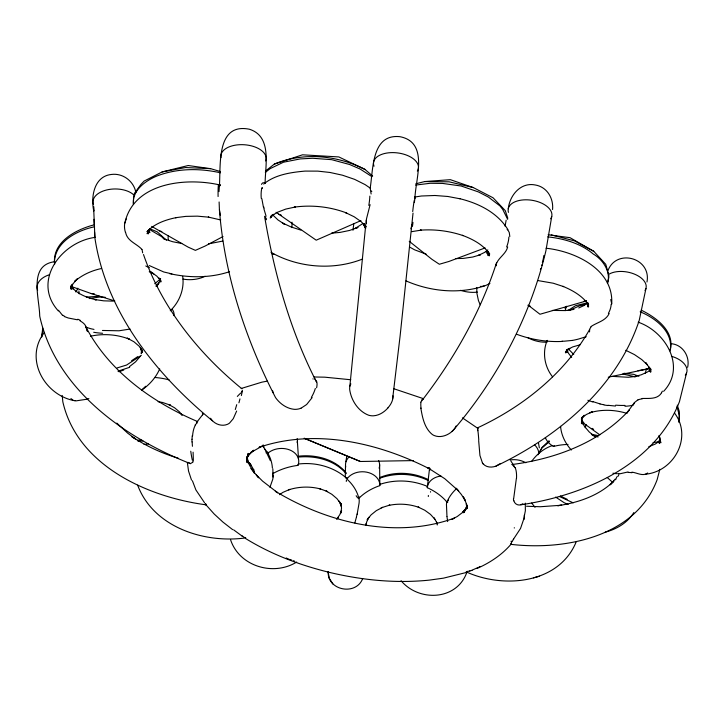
<?xml version="1.0" encoding="UTF-8"?>
<svg xmlns="http://www.w3.org/2000/svg" width="724" height="724" viewBox="0 0 724 724"><rect width="100%" height="100%" fill="white"/><g stroke="black" fill="none" stroke-linecap="round" stroke-linejoin="round"><path stroke-width="1.09" d="M364.751 225.553L364.751 227.689L364.127 224.006M71.35 285.5L71.323 289.265L72.219 284.279L70.509 288.767L73.124 283.663L77.35 278.849L74.744 281.301C82.346 274.794 91.74 270.568 101.487 268.514M192.068 439.269L192.186 435.794M219.028 191.607L219.363 186.412L220.485 185.009M560.575 426.336C561.209 435.079 565.426 443.595 571.336 450.02M291.935 227.617L292.016 222.196M345.511 465.767L345.267 476.971M466.808 504.999L466.709 508.809L466.374 503.768L467.46 508.329L465.966 502.655L463.342 496.881L465.396 500.746L461.333 494.447L456.102 488.202L458.708 491.035L444.762 478.7L427.513 467.577L430.047 469.116C378.507 442.636 315.356 428.237 259.065 447.323L262.07 446.165L250.703 452.572L253.744 450.219L246.603 457.405L249.318 453.867L247.074 457.731L248.875 453.378L247.382 457.749L246.812 462.355L247.879 453.876M633.274 405.114L634.559 402.499L637.953 399.793M687.628 367.339C690.225 356.108 682.216 344.045 670.415 343.656M54.4 262.667C54.743 242.042 76.862 230.476 94.591 226.739M219.363 186.412C220.956 165.678 215.815 122.519 249.373 129.225C272.296 136.383 265.219 165.325 265.102 183.552M263.663 184.086C274.921 174.656 290.876 172.348 305.112 171.09L317.854 171.126L330.017 172.475L342.488 175.208L354.624 179.362L365.14 184.638L370.181 188.095C373.312 169.117 371.548 133.659 399.901 136.682C429.169 142.266 415.513 178.484 414.906 198.439L414.481 197.028M510.854 544.276L511.814 541.814M41.711 336.235L42.752 328.18M516.366 478.483L513.651 498.764M488.338 252.486L488.121 255.644L487.931 251.644M496.094 264.64C498.04 257.825 505.94 254.196 507.678 246.956M414.906 198.439L414.354 202.557M446.455 504.565L446.97 516.529M41.775 337.058L42.924 330.361M148.556 230.793L148.275 233.906L149.108 229.888M413.033 213.091L400.119 335.864L392.607 399.005M349.873 386.145L365.729 224.956L366.552 218.63L370.109 204.666M429.613 467.894L427.278 487.686A53.169 39.901 8.1 0 1 443.142 498.076A52.979 39.757 8.1 0 1 446.961 502.067A9.964 1.448 85.9 0 0 446.446 504.474M366.272 220.132L366.498 223.327M206.304 504.23L206.059 504.945L205.154 503.651M588.268 303.962L587.924 306.958L587.752 304.949M353.81 223.662L352.959 230.277M247.382 457.749L247.87 453.912M466.699 505.017L466.175 508.881L466.709 507.081M523.651 519.298L525.362 510.773L525.298 503.135M124.772 223.49L126.202 218.929M141.804 351.122L141.515 352.968L141.207 348.877M365.955 525.235L366.263 523.361L366.38 525.38M659.953 440.427L659.464 443.387L659.926 438.635L660.786 442.862L659.537 436.644M241.762 391.974L241.879 391.286M345.855 461.686L346.669 456.853M411.956 224.811L410.879 228.82M551.733 216.476L545.896 250.848C530.14 317.121 497.053 379.304 452.699 430.852M511.144 543.57L511.035 544.086M567.281 349.611L566.792 352.479L566.792 350.362M505.081 226.178L506.148 220.168M523.624 519.461L520.547 528.439L513.271 539.498M679.121 421.051L679.284 411.422L677.266 405.15M366.036 525.09L366.625 522.067L368.851 517.271L367.14 519.814L371.077 514.873L376.317 510.646L382.652 507.343M678.777 422.264L679.474 415.875L676.922 406.562M262.251 188.394L262.405 187.661M364.226 223.942L363.864 225.716L364.507 223.779M141.126 353.647L141.786 350.47M670.053 350.986C674.107 332.343 655.455 317.945 640.179 311.818M670.334 349.683C674.714 330.85 655.881 317.302 641.147 310.098M420.807 402.046C453.287 360.244 480.265 313.166 496.646 262.468M645.962 288.46L639.202 320.47C617.056 387.584 558.05 436.608 495.922 466.147C491.759 467.713 486.365 467.514 483.252 463.966M607.735 282.885C610.893 271.455 602.848 259.563 593.237 254.006C580.657 243.336 563.815 238.594 547.679 236.866M357.14 514.23L359.077 503.162A8.905 1.348 -80.2 0 0 359.204 501.144L359.213 500.918A8.978 1.376 -80 0 0 359.167 499.469L358.443 498.166M508.257 208.802C509.651 195.453 520.637 181.986 535.19 184.973C546.91 186.846 553.67 198.168 552.566 209.526M124.935 222.549C134.202 182.041 186.982 177.181 220.449 185.109M686.524 373.113L679.42 401.766C654.605 465.025 583.978 495.451 520.864 504.791C517.913 505.759 514.429 503.823 513.904 500.7M615.608 479.804L616.839 476.799M659.845 469.297L657.148 479.677C635.663 536.937 565.118 550.683 510.854 544.339M356.452 517.045L354.823 522.954M645.247 373.312L646.487 368.625M565.191 310.56L566.349 306.243M649.88 371.267L650.641 368.426M589.671 329.366L589.526 331.936M341.592 510.474L340.85 513.099L341.529 508.076L340.968 503.723M585.209 427.685L586.15 424.554M80.029 320.822C82.074 321.954 86.256 324.786 85.885 327.492M541.796 265.427L542.041 264.64M538.004 454.781L542.032 447.45L549.064 440.726M589.707 329.248L590.784 327.085M487.668 251.925L487.071 253.653L487.84 251.798M582.223 417.214L581.481 423.667L581.616 418.97L582.82 424.02L581.77 421.558M236.657 411.024L233.264 418.689L229.553 423.069A15.412 12.091 83.6 0 1 227.273 424.4C221.254 426.834 213.761 423.802 210.603 418.255M466.6 506.954L463.631 512.673L464.473 510.583M206.186 504.899L206.213 504.836C147.234 497.08 77.314 465.369 62.834 401.847L62.219 395.458M547.235 340.361C542.086 352.28 544.511 366.733 552.539 376.797M370.181 188.095L371.113 194.005M582.06 417.332L581.354 419.169L584.241 415.205M540.403 269.382L540.71 268.595M341.447 510.601L339.864 514.583L336.678 519.208M607.346 283.084L608.794 277.708L608.794 275.048L605.744 264.305L593.752 251.3L570.014 237.671L548.113 234.802M658.415 442.78L659.908 439.323M467.206 571.281C457.83 600.404 419.332 602.468 401.06 580.729M148.438 230.82L147.126 233.743L150.266 228.739L146.972 231.716C154.646 223.526 165.642 219.779 176.366 217.58L175.525 217.707L185.851 216.376L197.426 216.15L208.883 217.182L208.304 217.082L220.73 219.96M270.794 217.562L271.609 215.833M538.529 453.894L541.842 448.138L549.525 441.459M269.934 487.324L272.794 479.179A9.005 3.077 -68.3 0 0 272.903 475.424L272.631 474.663M576.069 542.176C558.548 584.141 503.207 588.793 466.184 571.87M272.939 473.08L272.64 473.74A53.802 39.467 -4.4 0 1 297.944 465.369L297.799 464.98M265.427 218.802L265.952 215.716L263.889 208.765M159.714 368.905C155.941 377.494 149.578 384.734 141.832 389.964M271.781 215.137L270.224 217.996L273.744 214.295M350.887 383.892L350.298 384.924A17.34 8.987 55 0 0 349.692 389.548C351.167 400.318 358.217 411.277 368.634 415.223A14.933 14.733 -75.9 0 0 373.548 415.802C379.249 415.413 384.353 412.065 388.019 407.838M589.535 329.628C564.512 373.593 522.99 406.707 477.55 427.83L477.768 430.662M567.815 349.448L565.779 352.941L566.874 349.801L568.431 353.231L571.652 357.394M159.669 281.482L156.818 286.306L158.891 282.984L155.877 286.152M607.934 270.649C616.468 248.106 651.537 257.816 646.975 282.007M609.183 313.501C605.834 320.75 597.599 322.234 591.58 326.171A21.349 12.236 42.4 0 0 590.811 327.103M463.631 512.673L465.894 509.008L462.889 512.574L465.052 510.574M312.144 397.603L306.641 404.517L301.003 408.236M359.674 496.981L359.068 498.112A53.232 39.883 -1.4 0 1 379.829 485.623L379.584 484.401M531.516 461.55C536.674 454.265 544.014 448.247 552.593 445.504M192.711 462.274L190.421 463.641L188.086 462.346M362.679 578.612C355.937 596.024 327.329 590.54 328.162 571.716M195.1 424.952L197.317 422.744M649.337 370.824L650.568 369.086M661.609 392.779C657.419 399.657 648.822 398.218 642.043 398.49M633.826 512.565C627.572 522.773 616.604 529.253 605.21 532.167M634.36 402.734L626.812 413.033L629.4 409.929C599.427 442.771 555.136 458.944 511.913 464.536M663.618 391.349C686.678 366.95 665.51 331.492 638.188 322.198M145.624 386.263L141.642 390.146M196.494 422.608L203.525 413.549M487.487 250.513L486.238 252.133L487.524 250.757M44.436 332.397C23.865 358.48 44.399 395.449 74.907 400.761M567.734 349.312L565.381 352.262L569.779 348.38L566.322 350.181L572.72 346.914L579.924 344.841M464.935 509.56L462.889 512.076L466.79 507.271M448.355 500.13L447.161 501.841A14.643 2.127 85.8 0 1 447.794 502.157M140.194 356.407L135.56 361.846L129.469 366.625M421.576 400.019L423.269 399.123M615.138 479.107L610.178 484.79L613.916 481.026C598.902 495.759 578.105 502.728 557.697 505.723L561.67 505.216L540.285 506.737L526.529 506.239M583.553 415.974L581.49 418.282L586.277 414.535L592.449 411.712L589.752 412.789C601.78 409.132 614.857 409.694 626.812 413.341M510.972 544.294C501.832 554.937 489.922 562.756 477.17 568.412M265.31 172.421L270.179 168.611L283.491 162.203L300.261 158.918L312.632 158.266L331.664 159.669L349.583 164.502L360.072 169L371.837 176.593M170.24 310.786C179.425 302.053 184.575 289.066 182.692 276.378M337.275 518.601L338.47 517.389L336.968 518.837M363.077 223.408L355.031 228.549L358 227.436L349.547 230.449L339.963 232.422L331.465 233.173M464.989 510.601L457.26 516.502L452.011 519.289L454.536 518.049C395.53 539.615 327.61 522.882 275.319 491.225L277.681 492.791L262.604 481.152L256.305 474.908L258.649 477.795L250.984 468.446L253.481 471.505L249.635 465.487L246.866 459.414L248.649 463.541L247.174 458.102L247.834 462.772L247.427 457.568M265.455 171.099L274.369 164.067L302.514 154.809L338.823 156.936L364.887 169.371L372.661 176.041M452.165 431.35C447.441 435.577 440.328 438.083 434.21 435.531A14.77 13.313 -71.1 0 1 432.319 434.5C424.481 428.192 422.391 417.477 420.834 408.046M160.656 278.821L154.728 283.708M647.672 472.989C642.903 476.745 637.057 472.7 631.889 472.148M500.049 463.722L495.922 466.147M650.134 369.964L647.663 371.883L641.256 374.806L634.296 376.607M137.85 356.561L131.614 360.706M487.831 249.943L484.582 252.414L478.383 255.409L480.383 254.812M522.882 503.705L520.864 504.791M659.664 440.97L655.301 444.038L648.785 446.735M141.325 355.321L126.637 365.023L117.071 367.946M568.132 310.46L575.471 305.718L587.979 302.686M279.509 494.682L282.867 492.401L289.736 489.388L288.595 489.84C298.931 486.528 310.125 486.184 320.605 488.999L319.546 488.609L327.61 491.587L326.072 491.017L331.836 494.293L336.986 498.682L340.796 503.75L339.131 501.117L341.339 506.402L340.959 503.569M569.535 310.397L579.173 305.981L586.684 304.062M479.071 566.946L479.94 566.439M223.028 236.549L205.163 246.024L195.38 250.368L188.204 247.156L151.678 226.404M478.193 567.426L472.111 570.159M220.467 171.579L210.63 168.665L188.186 165.525L162.113 171.932L144.148 181.054L140.854 184.539L134.474 193.29L133.533 197.236L133.478 203.906M659.727 440.853L657.247 442.02L653.084 442.636M578.729 307.971L584.82 305.157M296.695 562.041C273.373 576.539 239.11 566.358 230.485 539.507M360.932 220.63L316.207 240.187L276.061 212.295M118.962 371.765L123.768 370.036M380.091 477.415C395.286 471.152 413.404 472.265 428.047 479.505M362.652 259.002C333.339 270.631 298.333 267.88 271.002 252.332M485.098 247.925L448.871 261.482L439.341 264.251L431.911 259.31L409.25 241.309M241.228 388.471L261.826 382.182L267.237 381.123M584.096 337.33L578.576 339.04A85.74 57.667 -47.6 0 1 572.15 340.461M229.562 271.681C210.286 278.107 189.208 278.016 169.507 273.591M117.949 371.195L129.696 367.276M379.421 478.356C395.096 472.51 412.924 473.107 428.029 480.392M274.369 164.067C303.456 151.904 337.14 155.18 364.887 169.371M483.017 286.306L484.935 285.754A72.744 30.001 -62.1 0 0 489.94 283.392M381.159 507.814L389.811 505.081L388.842 505.388C398.933 503.271 409.522 503.976 419.223 507.488L418.11 507.035L424.789 510.248L430.481 514.384L434.925 519.28M130.076 329.049L119.035 330.787L102.437 330.461M586.295 300.967L539.968 314.252L528.095 305.103M480.311 254.821L472.781 257.02L463.134 258.423L455.903 258.604M466.88 572.349L443.45 578.159L429.432 580.105C396.725 583.49 363.593 580.322 331.637 572.901L330.488 572.639C300.686 565.453 271.563 554.584 245.418 538.412M86.364 297.102L99.45 296.216M379.638 484.456C395.051 479.188 412.544 480.012 427.576 486.492M469.858 570.919L467.885 571.399M545.353 437.667A18.634 12.272 17.2 0 0 553.453 446.473L554.674 446.156A56.78 36.1 16.5 0 1 568.041 444.436M484.157 286.016C458.672 294.324 430.373 291.519 406.001 280.894M533.425 577.842L539.57 576.223M507.814 218.259L505.271 210.63L493.044 197.761L473.288 187.57L450.355 179.67L424.735 181.552L415.748 183.824M222.766 241.074L208.458 243.879M645.582 474.211C674.361 471.451 692.678 436.925 674.542 413.078M90.428 336.235C103.351 333.393 117.134 334.37 129.46 339.239L127.207 338.099L133.94 341.764L139.243 346.298L142.682 351.077L140.338 347.647L142.203 352.597L141.343 348.805M89.342 298.55L99.55 297.039L105.161 297.256M650.324 368.389L608.26 377.204M95.206 237.363C61.395 241.834 31.485 281.147 58.354 310.949M637.953 370.706L649.356 368.534M264.622 182.964L265.093 183.407M584.114 301.13L586.277 300.732M54.87 261.69C27.992 264.894 39.458 298.134 39.702 315.745L39.874 316.868C56.309 389.666 124.682 437.767 190.421 463.641M162.113 171.932L185.588 167.543L210.63 168.665M415.531 185.082L430.273 183.272L442.554 183.416L461.224 186.023L478.455 191.941L488.392 197.064L499.967 205.942L502.737 209.444L507.669 219.318M572.159 340.434L563.96 341.221A34.263 21.865 -43 0 1 562.068 341.104M411.621 231.662L421.287 230.114L420.237 230.187C434.735 229.074 449.387 230.956 463.152 235.626L462.383 235.327C472.799 239.228 483.261 244.703 489.723 254.097L486.971 250.54L489.252 255.871L488.157 251.69M414.59 197.064L421.386 196.005L434.898 195.489L447.848 196.476L460.075 198.792M299.265 456.111C316.107 454.382 335.103 459.26 346.135 472.881M94.428 224.775C76.237 229.336 51.829 241.916 54.653 264.206M573.996 309.41L565.39 310.578L552.331 310.433M144.04 444.446L148.275 443.903M636.64 376.317L628.323 377.267L612.441 376.389M298.378 464.048C315.284 461.921 333.312 466.709 346.289 477.921M245.309 537.959C203.933 543.507 153.434 527.199 137.65 485.18M87.423 399.15L76.111 400.861A10.009 5.43 -25.1 0 1 74.961 400.689M628.115 471.939L618.622 474.084A11.385 0.923 -50.5 0 1 618.658 473.939M137.931 441.169L142.9 440.934M624.948 406.255L625.346 406.236A30.598 23.367 -8.6 0 0 631.455 405.531M413.504 460.6L360.353 461.487L304.587 438.427M562.403 341.429C546.901 342.19 531.353 339.647 516.791 334.316M617.481 473.686L616.205 473.641A22.688 16.353 29.3 0 1 614.45 473.433L612.902 473.215M137.841 440.147L141.841 440.201M314.053 376.987L324.777 377.177L350.796 379.756M299.274 457.007C316.243 455.541 334.787 460.319 346.172 473.65M113.252 301.13L103.767 300.84L94.627 299.51L96.274 299.854C87.215 297.736 77.839 294.297 71.631 287.048M424.735 181.552L449.151 181.833L473.288 187.57M171.887 273.871L163.769 271.98L149.316 265.563M72.255 286.813L91.115 293.528L94.274 293.736M615.463 406.046L607.916 405.295M537.869 280.559L553.245 283.22L563.688 286.613L562.973 286.36C572.793 290.424 582.512 295.962 588.657 304.894L586.169 301.51L588.603 306.904L587.933 303.917M546.059 248.223C575.263 251.355 614.043 269.59 611.689 304.134M624.007 373.276L633.771 374.353L638.903 376.281M635.346 376.878L622.694 373.973M158.085 401.684L162.511 402.454L170.574 405.25L168.592 404.454L174.593 407.793L179.498 411.902L181.914 415.051M93.984 329.402L91.613 328.913A27.05 19.865 13.7 0 1 87.17 327.529M591.381 434.246L598.386 435.658M181.787 243.526L172.602 241.698L163.235 238.63M573.218 502.854L559.353 496.465M220.485 172.801C199.489 168.095 177.181 168.221 156.936 175.995C145.443 180.756 131.913 190.412 133.379 204.512M159.832 231.083L161.832 231.544M293.519 560.729L294.261 560.901M245.753 537.796L245.002 537.588M600.006 403.901L594.522 402.137M592.205 435.205L598.078 436.997M114.772 300.949L91.115 293.528M551.19 234.829L574.521 240.884L593.752 251.3M426.291 254.205L414.599 249.816L409.847 247.192M77.432 319.809L68.201 317.981L64.391 316.56M459.713 198.684C478.519 203.245 497.279 212.494 507.786 229.399M393.874 388.743L423.06 398.553M178.204 458.174C161.733 453.287 146.004 445.966 131.668 436.518L135.813 439.169L127.723 433.187L116.808 423.088M300.894 230.105L291.102 226.974L282.369 222.947L284.731 224.368L277.953 219.924L272.776 214.938L270.984 216.295L277.491 212.25L285.745 209.091L295.401 206.983L294.333 207.127C311.944 204.738 330.126 206.693 346.742 213.028L345.583 212.63L354.208 216.793L361.149 221.644L366.145 226.947L363.149 223.508L365.701 228.286L364.317 224.123M528.14 305.419L530.086 306.053M512.257 464.591L515.045 467.695M587.843 400.263L593.128 402.11M278.541 214.213L281.328 215.209M87.079 327.556L85.903 327.076M289.319 559.335L290.071 559.634M197.697 421.603C152.483 402.417 109.234 371.512 86.011 327.194L87.55 331.61L86.156 327.284M304.161 438.21L360.353 461.487M149.56 228.63L157.334 231.933L166.439 240.232M567.182 499.307L560.403 496.012M287.79 558.702L288.55 559.028M568.159 504.456L564.195 502.737L555.625 497.071M149.234 271.772L153.769 273.88L150.981 271.952L156.873 276.17L161.036 281.039M507.117 229.454L507.732 229.843M286.261 557.996L287.03 558.358M593.771 401.802L593.046 401.431M73.169 400.272L70.916 398.544M150.592 230.123L161.289 236.449L164.511 239.074M625.762 350.289L634.423 354.579L641.817 359.62L647.22 364.733L645.69 362.624M244.142 537.226L243.155 536.719M242.232 536.176L233.626 529.841M592.06 428.355L593.662 429.35M462.428 417.866L478.293 428.671M599.843 434.871L584.684 424.002L582.467 421.097M232.648 529.651L222.929 522.076L214.15 513.977L205.806 504.637M62.545 315.402L58.472 310.243M212.503 420.834C156.103 374.616 106.048 312.017 94.925 238.096L93.595 206.421L93.803 211.127C90.609 196.973 94.03 176.14 111.532 174.448C122.953 172.973 133.759 181.199 135.886 192.475M241.916 388.797C198.629 353.448 161.905 307.781 143.506 254.54M595.101 436.807L589.128 431.857L584.512 426.427L581.942 421.685M607.282 477.532L612.766 482.465M248.079 462.383L251.02 465.242L249.3 462.654L252.531 467.677L254.26 473.098L253.59 469.161L253.69 472.473M314.786 378.779L316.433 381.521M573.743 354.479L568.82 349.402M507.886 229.979L509.253 232.476L509.814 236.504M70.997 286.46L73.151 288.867L71.323 285.446M535.018 507.28L531.66 503.053M645.79 362.76L651.084 370.1L648.794 366.932L650.84 371.982L650.098 368.281M263.183 446.735L267.835 453.242A55.576 41.521 -0.5 0 1 272.378 467.957M204.539 502.746L195.905 489.949L192.394 480.727M181.063 413.657L182.095 415.142M510.863 460.989L514.284 466.265M329.302 578.268L332.904 584.024M482.437 462.889L479.94 455.514L478.7 441.016M433.984 517.597L437.459 523.805M141.886 249.382C136.691 243.572 127.243 241.273 125.587 232.35M300.985 408.191A15.421 15.086 -76.9 0 1 294.225 409.322C286.65 408.571 279.926 403.73 275.582 397.657C245.563 339.33 224.512 275.419 219.417 209.761L219.11 201.978M316.569 382.109C289.899 330.253 274.36 273.545 264.568 216.295M658.813 435.776L659.754 437.667M264.939 449.269L270.36 460.672M610.739 299.564L611.662 303.465M159.063 277.962L160.828 282.043L160.203 278.731M480.175 304.759L478.437 300.551L476.89 293.229L476.754 287.455M566.811 350.036L567.598 351.973L567.272 350.054M263.12 444.871L263.753 446.518M263.183 445.604L263.826 447.387M71.133 285.79L72.219 288.885M191.516 480.093L188.539 471.062L187.362 462.618M220.449 215.607L219.417 209.761M436.418 521.941L437.242 524.972M273.12 392.698L272.695 390.87M263.409 207.1L261.853 198.684M149.044 229.789L149.741 232.685L149.198 229.68M538.511 443.178L539.362 447.857M328.216 571.978L329.149 577.87M447.649 521.579L446.989 516.728M202.412 412.761L202.675 414.87M193.091 452.192L193.353 460.428A14.815 5.638 67.2 0 1 192.693 462.229M78.88 290.948L79.197 293.826M650.08 369.24L650.333 372.064M192.43 446.301L192.132 441.921M298.541 459.26L297.365 441.287M93.993 219.291L94.201 224.087M94.618 232.35L94.826 237.019M142.664 252.866L142.157 250.015A20.154 10.616 -45.7 0 0 141.877 249.391M272.858 468.835L273.029 477.026M379.611 464.446L379.829 484.501M77.812 288.161A20.607 13.05 -3.9 0 1 75.712 291.899M37.621 290.224A20.607 13.05 -3.9 0 1 49.16 274.812M192.358 460.229A25.548 4.19 86.3 0 1 190.765 451.215M192.548 436.02A17.982 7.023 88.7 0 1 195.227 425.395M192.014 441.93A22.426 8.154 87.8 0 1 191.96 439.242M205.553 504.004A13.629 0.561 52.1 0 1 205.878 504.565M242.793 536.33A13.041 1.901 38.7 0 1 241.879 535.778M291.781 560.123A12.797 3.05 26.3 0 1 289.98 559.489M472.021 570.268A13.485 3.122 -28 0 1 469.74 571.028M514.284 528.04A24.118 0.697 -83.7 0 1 514.321 527.706M511.207 541.081A24.317 0.815 -85.6 0 1 511.126 541.715M512.149 541.48A14.037 1.792 -49.2 0 1 513.651 539.172M524.321 515.036A18.353 12.851 -58.6 0 1 524.312 519.153M671.546 356.326A19.955 11.955 13 0 1 685.311 375.177M513.75 500.872A14.055 7.041 -61.7 0 1 513.443 498.945M515.117 467.541A19.322 7.385 -78.8 0 1 516.511 478.383M609.436 273.943A21.195 12.055 10.7 0 1 635.826 274.713A21.195 12.055 10.7 0 1 645.012 290.496M483.216 464.003A14.344 10.715 -68.4 0 1 482.392 462.944M477.759 429.721A19.421 1.104 87.5 0 1 478.781 440.246M508.474 212.367A22.091 12.344 8.9 0 1 531.796 200.249A22.091 12.344 8.9 0 1 550.692 218.802M421.06 408.345A18.335 4.588 73.4 0 1 420.925 402.318M456.111 425.947A19.973 14.48 3.5 0 1 452.084 431.296M374.027 166.221A22.616 12.489 7 0 1 397.06 152.855A22.616 12.489 7 0 1 417.332 171.072M392.951 395.793A20.915 13.856 -28 0 1 387.955 407.811M221.01 157.57A22.67 12.525 3.9 0 1 244.658 144.773A22.67 12.525 3.9 0 1 265.636 160.945M312.868 378.887A22.797 9.738 -27.7 0 1 313.211 378.978M316.614 381.331A20.507 9.322 -52.9 0 1 316.614 387.802M315.32 388.462A21.702 9.493 -54.9 0 1 311.356 397.431M93.514 204.512A21.992 12.688 -0.6 0 1 106.645 189.969A21.992 12.688 -0.6 0 1 133.578 194.729M237.336 396.426A22.055 3.041 -52.1 0 1 240.821 392.987M242.35 390.308A19.548 1.62 -72.5 0 1 241.363 395.557M239.961 398.888A20.462 1.276 -73.8 0 1 238.929 402.806M236.73 404.662A22.652 2.036 -73.1 0 1 235.282 409.531M273.916 254.079A21.458 10.688 2.6 0 1 272.369 254.124M477.387 292.098A21.041 10.715 10.6 0 1 460.573 290.324M565.743 307.293A20.127 11.122 13.1 0 1 564.991 308.261M547.063 342.144A20.372 10.869 13.3 0 1 527.606 337.52M547.145 341.511A64.074 33.612 11.4 0 1 547.263 340.877M553.444 446.455A15.973 11.15 30.9 0 1 554.213 445.568M534.792 445.016A17.593 13.05 13.3 0 1 538.846 453.468M510.094 460.012A17.901 13.104 13.5 0 1 525.805 462.736M429.73 470.482A17.141 13.267 6.2 0 1 429.576 468.084M428.309 496.528A15.095 0.724 -88.6 0 1 428.355 495.46M427.278 487.686A17.448 13.367 6.3 0 1 440.952 476.021M446.961 502.067A53.911 40.662 4 0 1 449.296 497.397A54.083 40.797 4 0 1 456.582 488.619M430.572 492.13A10.489 1.122 77.4 0 1 430.481 491.641M446.382 501.47A14.58 8.308 8.3 0 1 446.645 501.886M378.589 460.5A17.077 13.222 0.3 0 1 379.132 468.202M345.701 467.089A17.077 13.222 0.3 0 1 349.448 456.518M358.805 498.076A53.703 40.589 2.7 0 0 346.923 479.071A17.385 13.313 0.3 0 1 366.797 472.184A17.385 13.313 0.3 0 1 379.829 485.623M346.226 478.211A14.987 3.738 -73.7 0 1 347.23 478.003M356.136 495.741A15.068 7.584 31.8 0 1 357.566 497.904M346.28 481.424A9.883 1.882 88.4 0 1 346.47 480.112M346 477.967A11.928 2.344 -85.9 0 1 346.298 477.804M297.166 438.563A17.403 13.267 -3.2 0 1 297.193 442.626M266.586 451.939A15.086 6.425 -62.1 0 1 268.206 452.609M267.835 453.242A17.711 13.34 -3.3 0 1 289.79 449.966A17.711 13.34 -3.3 0 1 297.944 465.378M266.061 452.871A10.435 4 -77.5 0 1 266.459 452.473M172.167 309.238A20.2 12.498 -7.6 0 1 173.941 315.655M168.801 240.44A20.761 11.584 -3.2 0 1 168.339 235.716M102.609 333.275A67.975 54.535 16.4 0 1 93.695 332.289M154.818 377.485A58.291 38.77 -7.2 0 1 169.081 379.874M357.113 514.049A28.127 3.928 -80.2 0 1 356.443 516.827M625.011 405.422A68.011 49.35 -8.1 0 1 615.699 405.168M632.495 405.259A18.435 14.136 -8.4 0 1 631.717 405.431M603.825 404.734A53.657 40.372 -9.6 0 1 599.979 403.956M607.834 405.521A80.074 58.78 -8.8 0 1 604.169 404.988M586.223 336.714A37.558 24.01 -44.2 0 1 584.078 337.529M483.053 286.215A23.521 9.874 -62.9 0 1 480.392 286.351M149.425 267.717A64.599 39.684 53.8 0 1 145.786 265.97M205.055 276.278A21.005 11.303 -3.4 0 1 182.964 279.075M77.803 319.239A20.806 15.964 -32.1 0 1 80.328 320.415M64.635 316.316A11.901 7.792 10.2 0 1 62.816 315.23M87.414 398.707A18.842 17.267 -24.2 0 1 88.916 398.671M618.567 473.695A10.19 0.887 -57.4 0 1 618.776 473.378M617.798 476.564A8.552 0.878 -57.4 0 1 618.739 475.107M412.952 222.349A12.471 2.914 -88.2 0 1 412.427 226.268M412.716 211.544A25.195 2.579 -86.3 0 1 414.309 200.295M266.513 218.621A23.204 9.43 -12.7 0 1 266.269 219.77M264.115 208.268A12.96 2.235 75.6 0 1 263.708 206.829M261.246 198.331A25.132 10.842 74.9 0 1 261.871 187.824M261.491 184.385A19.023 6.127 82.1 0 1 263.446 182.611M125.415 232.35A25.24 18.797 38.2 0 1 124.709 223.463M628.224 472.464A18.951 15.412 29.7 0 1 631.88 472.736M662.406 391.141A22.797 18.154 11.1 0 1 661.437 392.689M638.034 399.919A19.385 14.245 45.9 0 1 642.188 398.888M611.165 304.243A23.53 17.104 -32.5 0 1 608.395 313.329M543.887 255.482A24.01 6.045 -69.2 0 1 542.366 262.568M508.872 237.047A24.308 13.421 -57.5 0 1 506.637 246.965M496.347 265.789A22.643 9.928 34.6 0 1 496.266 264.731M371.349 190.919A13.665 1.222 59.9 0 1 371.792 191.525M369.846 196.113A24.661 6.109 -77.1 0 1 368.815 205.417M218.087 196.53A25.032 1.792 86.9 0 1 218.485 184.484"/></g></svg>
